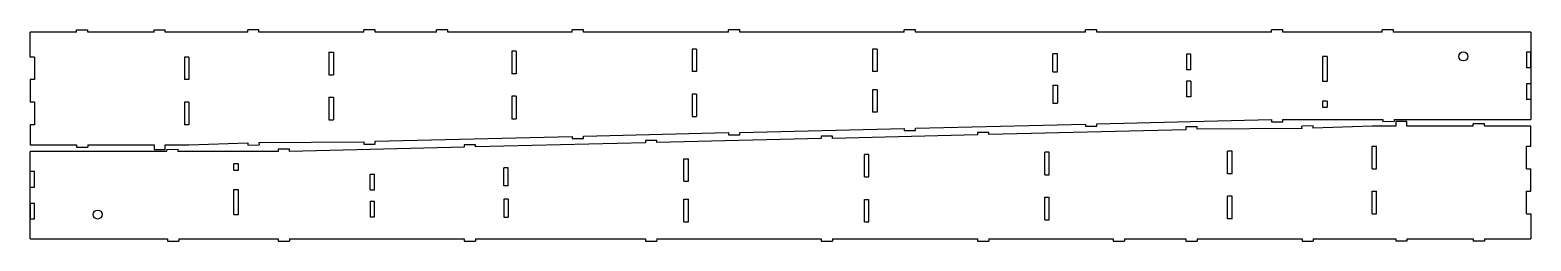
# Model space of a CAD drawing. Header units: millimetres. Extents: x 44 to 710, y 31 to 124.
import ezdxf

# ---------------------------------------------------------------- set-up
doc = ezdxf.new("R2010")
doc.units = ezdxf.units.MM
doc.layers.add('LAYER01', color=7, linetype='Continuous')

msp = doc.modelspace()

# ---------------------------------------------------------------- linework, layer by layer
for p, q in [((44.42, 112.26), (44.42, 123.31)), ((65.06, 123.31), (44.42, 123.31)), ((65.06, 123.31), (65.06, 124.31)), ((65.06, 124.31), (70.06, 124.31)), ((70.06, 123.31), (70.06, 124.31)), ((99.41, 123.31), (70.06, 123.31)), ((99.41, 123.31), (99.41, 124.31)), ((99.41, 124.31), (104.41, 124.31)), ((104.41, 123.31), (104.41, 124.31)), ((140.95, 123.31), (104.41, 123.31)), ((140.95, 123.31), (140.95, 124.31)), ((145.95, 124.31), (140.95, 124.31)), ((145.95, 123.31), (145.95, 124.31)), ((192.49, 123.31), (145.95, 123.31)), ((192.49, 123.31), (192.49, 124.31)), ((197.49, 124.31), (192.49, 124.31)), ((197.49, 123.31), (197.49, 124.31)), ((224.65, 123.31), (197.49, 123.31)), ((224.65, 123.31), (224.65, 124.31)), ((229.65, 124.31), (224.65, 124.31)), ((229.65, 123.31), (229.65, 124.31)), ((284.89, 123.31), (229.65, 123.31)), ((284.89, 123.31), (284.89, 124.31)), ((289.89, 124.31), (284.89, 124.31)), ((289.89, 123.31), (289.89, 124.31)), ((354.19, 123.31), (289.89, 123.31)), ((354.19, 123.31), (354.19, 124.31)), ((359.19, 124.31), (354.19, 124.31)), ((359.19, 123.31), (359.19, 124.31)), ((432.16, 123.31), (359.19, 123.31)), ((432.16, 123.31), (432.16, 124.31)), ((437.16, 124.31), (432.16, 124.31)), ((437.16, 123.31), (437.16, 124.31)), ((512.54, 123.31), (437.16, 123.31)), ((512.54, 123.31), (512.54, 124.31)), ((517.54, 124.31), (512.54, 124.31)), ((517.54, 123.31), (517.54, 124.31)), ((595.07, 123.31), (517.54, 123.31)), ((595.07, 123.31), (595.07, 124.31)), ((600.07, 124.31), (595.07, 124.31)), ((600.07, 123.31), (600.07, 124.31)), ((644.13, 123.31), (600.07, 123.31)), ((644.13, 123.31), (644.13, 124.31)), ((649.13, 124.31), (644.13, 124.31)), ((649.13, 123.31), (649.13, 124.31)), ((710.07, 123.31), (649.13, 123.31)), ((710.07, 123.31), (710.07, 116.15)), ((177.01, 114.45), (177.01, 104.45)), ((177.01, 114.45), (179.01, 114.45)), ((179.01, 114.45), (179.01, 104.45)), ((258.05, 114.89), (258.05, 104.89)), ((260.05, 114.89), (258.05, 114.89)), ((260.05, 114.89), (260.05, 104.89)), ((338.01, 115.85), (338.01, 105.85)), ((340.01, 115.85), (338.01, 115.85)), ((340.01, 115.85), (340.01, 105.85)), ((418.05, 115.81), (418.05, 105.81)), ((420.05, 115.81), (418.05, 115.81)), ((420.05, 115.81), (420.05, 105.81)), ((46.42, 112.26), (44.42, 112.26)), ((46.42, 112.26), (46.42, 102.26)), ((112.87, 112.26), (112.87, 102.26)), ((114.87, 112.26), (112.87, 112.26)), ((114.87, 112.26), (114.87, 102.26)), ((559.27, 106.59), (557.27, 106.59)), ((619.62, 112.55), (617.62, 112.55)), ((710.07, 107.48), (708.07, 107.48)), ((46.42, 102.26), (44.42, 102.26)), ((44.42, 102.26), (44.42, 92.26)), ((114.87, 102.26), (112.87, 102.26)), ((177.01, 104.45), (179.01, 104.45)), ((260.05, 104.89), (258.05, 104.89)), ((340.01, 105.85), (338.01, 105.85)), ((420.05, 105.81), (418.05, 105.81)), ((498.02, 105.77), (500.02, 105.77)), ((559.27, 101.59), (557.27, 101.59)), ((710.07, 100.38), (708.07, 100.38)), ((177.01, 94.45), (179.01, 94.45)), ((177.01, 94.45), (177.01, 84.45)), ((179.01, 94.45), (179.01, 84.45)), ((260.05, 94.89), (258.05, 94.89)), ((258.05, 94.89), (258.05, 84.89)), ((260.05, 94.89), (260.05, 84.89)), ((340.01, 95.85), (338.01, 95.85)), ((338.01, 95.85), (338.01, 85.85)), ((340.01, 95.85), (340.01, 85.85)), ((420.05, 97.81), (418.05, 97.81)), ((418.05, 97.81), (418.05, 87.81)), ((420.05, 97.81), (420.05, 87.81)), ((498.02, 99.77), (500.02, 99.77)), ((46.42, 92.26), (44.42, 92.26)), ((46.42, 92.26), (46.42, 82.26)), ((114.87, 92.26), (112.87, 92.26)), ((112.87, 92.26), (112.87, 82.26)), ((114.87, 92.26), (114.87, 82.26)), ((420.05, 87.81), (418.05, 87.81)), ((619.62, 92.78), (617.62, 92.78)), ((46.42, 82.26), (44.42, 82.26)), ((44.42, 82.26), (44.42, 73.31)), ((114.87, 82.26), (112.87, 82.26)), ((177.01, 84.45), (179.01, 84.45)), ((608.54, 80.62), (562.01, 80.35)), ((613.51, 81.78), (608.51, 81.62)), ((613.51, 81.78), (608.51, 81.62)), ((608.54, 80.62), (608.51, 81.62)), ((608.54, 80.62), (608.51, 81.62)), ((613.54, 80.78), (613.51, 81.78)), ((639.63, 81.62), (613.54, 80.78)), ((650.11, 81.62), (639.63, 81.62)), ((644.37, 84.54), (644.39, 83.54)), ((649.38, 83.63), (644.39, 83.54)), ((649.37, 84.54), (649.38, 83.63)), ((655.09, 83.62), (650.11, 83.62)), ((650.11, 83.62), (650.11, 81.62)), ((655.09, 81.62), (655.09, 83.62)), ((684.44, 81.62), (655.09, 81.62)), ((689.44, 82.62), (684.44, 82.62)), ((684.44, 81.62), (684.44, 82.62)), ((689.44, 81.62), (689.44, 82.62)), ((710.07, 81.62), (689.44, 81.62)), ((710.07, 72.68), (710.07, 81.62)), ((44.42, 73.31), (65.06, 73.31)), ((65.06, 73.31), (65.06, 72.31)), ((70.06, 73.31), (99.41, 73.31)), ((70.06, 73.31), (70.06, 72.31)), ((99.41, 73.31), (99.41, 71.31)), ((104.39, 73.31), (114.87, 73.31)), ((104.39, 71.31), (104.39, 73.31)), ((114.87, 73.31), (140.95, 74.16)), ((140.95, 74.15), (140.99, 73.15)), ((140.99, 73.15), (145.99, 73.31)), ((145.95, 74.31), (192.49, 74.59)), ((145.95, 74.31), (145.99, 73.31)), ((65.06, 72.31), (70.06, 72.31)), ((99.41, 71.31), (104.39, 71.31)), ((105.11, 71.31), (110.11, 71.4)), ((105.13, 70.4), (105.11, 71.31)), ((110.13, 70.4), (110.11, 71.4)), ((334.45, 67.13), (336.45, 67.13)), ((334.45, 57.13), (334.45, 67.13)), ((336.45, 57.13), (336.45, 67.13)), ((414.49, 59.09), (414.49, 69.09)), ((416.49, 59.09), (416.49, 69.09)), ((494.45, 60.05), (494.45, 70.05)), ((496.45, 60.05), (496.45, 70.05)), ((577.49, 70.49), (575.49, 70.49)), ((575.49, 60.49), (575.49, 70.49)), ((577.49, 60.49), (577.49, 70.49)), ((639.63, 72.68), (641.63, 72.68)), ((639.63, 62.68), (639.63, 72.68)), ((641.63, 62.68), (641.63, 72.68)), ((708.07, 72.68), (710.07, 72.68)), ((708.07, 62.68), (708.07, 72.68)), ((134.87, 62.15), (136.87, 62.15)), ((494.45, 60.05), (496.45, 60.05)), ((577.49, 60.49), (575.49, 60.49)), ((639.63, 62.68), (641.63, 62.68)), ((708.07, 62.68), (710.07, 62.68)), ((710.07, 52.68), (710.07, 62.68)), ((44.42, 54.56), (46.42, 54.56)), ((195.23, 53.34), (197.23, 53.34)), ((256.48, 55.16), (254.48, 55.16)), ((334.45, 57.13), (336.45, 57.13)), ((414.49, 59.09), (416.49, 59.09)), ((44.42, 47.46), (46.42, 47.46)), ((195.23, 48.34), (197.23, 48.34)), ((256.48, 49.16), (254.48, 49.16)), ((334.45, 39.13), (334.45, 49.13)), ((334.45, 49.13), (336.45, 49.13)), ((336.45, 39.13), (336.45, 49.13)), ((414.49, 39.09), (414.49, 49.09)), ((414.49, 49.09), (416.49, 49.09)), ((416.49, 39.09), (416.49, 49.09)), ((494.45, 40.05), (494.45, 50.05)), ((494.45, 50.05), (496.45, 50.05)), ((496.45, 40.05), (496.45, 50.05)), ((575.49, 40.49), (575.49, 50.49)), ((577.49, 50.49), (575.49, 50.49)), ((577.49, 40.49), (577.49, 50.49)), ((639.63, 42.68), (639.63, 52.68)), ((639.63, 52.68), (641.63, 52.68)), ((641.63, 42.68), (641.63, 52.68)), ((708.07, 42.68), (708.07, 52.68)), ((708.07, 52.68), (710.07, 52.68)), ((134.87, 42.39), (136.87, 42.39)), ((494.45, 40.05), (496.45, 40.05)), ((577.49, 40.49), (575.49, 40.49)), ((639.63, 42.68), (641.63, 42.68)), ((708.07, 42.68), (710.07, 42.68)), ((710.07, 42.68), (710.07, 31.62)), ((44.42, 31.62), (44.42, 38.78)), ((334.45, 39.13), (336.45, 39.13)), ((414.49, 39.09), (416.49, 39.09)), ((44.42, 31.62), (105.37, 31.62)), ((105.37, 31.62), (105.37, 30.62)), ((105.37, 30.62), (110.37, 30.62)), ((110.37, 31.62), (154.43, 31.62)), ((110.37, 31.62), (110.37, 30.62)), ((154.43, 31.62), (154.43, 30.62)), ((154.43, 30.62), (159.43, 30.62)), ((159.43, 31.62), (236.96, 31.62)), ((159.43, 31.62), (159.43, 30.62)), ((236.96, 31.62), (236.96, 30.62)), ((236.96, 30.62), (241.96, 30.62)), ((241.96, 31.62), (317.34, 31.62)), ((241.96, 31.62), (241.96, 30.62)), ((317.34, 31.62), (317.34, 30.62)), ((317.34, 30.62), (322.34, 30.62)), ((322.34, 31.62), (395.31, 31.62)), ((322.34, 31.62), (322.34, 30.62)), ((395.31, 31.62), (395.31, 30.62)), ((395.31, 30.62), (400.31, 30.62)), ((400.31, 31.62), (464.61, 31.62)), ((400.31, 31.62), (400.31, 30.62)), ((464.61, 31.62), (464.61, 30.62)), ((464.61, 30.62), (469.61, 30.62)), ((469.61, 31.62), (469.61, 30.62)), ((469.61, 31.62), (524.85, 31.62)), ((524.85, 31.62), (524.85, 30.62)), ((524.85, 30.62), (529.85, 30.62)), ((529.85, 31.62), (557.01, 31.62)), ((529.85, 31.62), (529.85, 30.62)), ((557.01, 31.62), (557.01, 30.62)), ((557.01, 30.62), (562.01, 30.62)), ((562.01, 31.62), (608.54, 31.62)), ((562.01, 31.62), (562.01, 30.62)), ((608.54, 31.62), (608.54, 30.62)), ((608.54, 30.62), (613.54, 30.62)), ((613.54, 31.62), (650.09, 31.62)), ((613.54, 31.62), (613.54, 30.62)), ((650.09, 31.62), (650.09, 30.62)), ((655.09, 30.62), (650.09, 30.62)), ((655.09, 31.62), (684.44, 31.62)), ((655.09, 31.62), (655.09, 30.62)), ((684.44, 31.62), (684.44, 30.62)), ((689.44, 30.62), (684.44, 30.62)), ((689.44, 31.62), (710.07, 31.62)), ((689.44, 31.62), (689.44, 30.62))]:
    msp.add_line(p, q)
at = {"linetype": 'ByBlock'}
for p, q in [((710.07, 123.31), (710.07, 84.54)), ((498.02, 91.77), (500.02, 91.77)), ((617.62, 90.09), (619.62, 90.09)), ((258.05, 84.89), (260.05, 84.89)), ((338.01, 85.85), (340.01, 85.85)), ((359.17, 78.87), (432.15, 80.62)), ((432.16, 80.62), (432.16, 79.62)), ((437.13, 80.74), (512.54, 82.55)), ((437.16, 79.62), (437.13, 80.74)), ((556.98, 79.96), (469.61, 77.86)), ((512.54, 82.55), (512.54, 81.55)), ((512.54, 81.55), (517.54, 81.55)), ((517.52, 82.67), (595.07, 84.54)), ((517.54, 81.55), (517.52, 82.67)), ((562.01, 81.35), (557.01, 81.35)), ((557.01, 81.35), (557.04, 79.96)), ((562.01, 80.35), (562.01, 81.35)), ((595.07, 84.54), (595.07, 83.54)), ((595.07, 83.54), (600.07, 83.54)), ((600.07, 84.54), (644.37, 84.54)), ((600.07, 83.54), (600.07, 84.54)), ((649.37, 84.54), (710.07, 84.54)), ((192.49, 74.59), (192.49, 73.59)), ((192.49, 73.59), (197.49, 73.59)), ((197.49, 73.59), (197.46, 74.98)), ((197.52, 74.98), (284.89, 77.08)), ((241.96, 73.38), (236.96, 73.38)), ((236.96, 73.38), (236.98, 72.26)), ((317.37, 74.2), (241.96, 72.38)), ((241.96, 72.38), (241.96, 73.38)), ((284.89, 77.08), (284.89, 76.08)), ((284.89, 76.08), (289.89, 76.08)), ((289.86, 77.2), (354.19, 78.75)), ((289.89, 76.08), (289.86, 77.2)), ((322.34, 75.31), (317.34, 75.31)), ((317.34, 75.31), (317.37, 74.2)), ((395.33, 76.07), (322.34, 74.31)), ((322.34, 74.31), (322.34, 75.31)), ((354.19, 78.75), (354.19, 77.75)), ((354.19, 77.75), (359.19, 77.75)), ((359.19, 77.75), (359.17, 78.87)), ((400.31, 77.19), (395.31, 77.19)), ((395.31, 77.19), (395.33, 76.07)), ((464.63, 77.74), (400.31, 76.19)), ((400.31, 76.19), (400.31, 77.19)), ((432.16, 79.62), (437.16, 79.62)), ((469.61, 78.86), (464.61, 78.86)), ((464.61, 78.86), (464.63, 77.74)), ((469.61, 77.86), (469.61, 78.86)), ((105.13, 70.4), (44.42, 70.4)), ((44.42, 31.62), (44.42, 70.4)), ((154.43, 70.4), (110.13, 70.4)), ((159.43, 71.4), (154.43, 71.4)), ((154.43, 71.4), (154.43, 70.4)), ((236.98, 72.26), (159.43, 70.4)), ((159.43, 70.4), (159.43, 71.4)), ((416.49, 69.09), (414.49, 69.09)), ((496.45, 70.05), (494.45, 70.05)), ((136.87, 64.85), (134.87, 64.85)), ((256.48, 63.16), (254.48, 63.16))]:
    msp.add_line(p, q, dxfattribs=at)
at = {"color": 7}
for p, q in [((500.02, 113.77), (498.02, 113.77)), ((498.02, 105.77), (498.02, 113.77)), ((500.02, 105.77), (500.02, 113.77)), ((559.27, 113.59), (557.27, 113.59)), ((557.27, 113.59), (557.27, 106.59)), ((559.27, 106.59), (559.27, 113.59)), ((710.07, 114.48), (708.07, 114.48)), ((708.07, 114.48), (708.07, 107.48)), ((710.07, 107.48), (710.07, 114.48)), ((617.62, 112.55), (617.62, 101.44)), ((619.62, 112.55), (619.62, 101.44)), ((557.27, 101.59), (557.27, 94.59)), ((559.27, 101.59), (559.27, 94.59)), ((619.62, 101.44), (617.62, 101.44)), ((708.07, 100.38), (708.07, 93.38)), ((710.07, 100.38), (710.07, 93.38)), ((498.02, 99.77), (498.02, 91.77)), ((500.02, 99.77), (500.02, 91.77)), ((559.27, 94.59), (557.27, 94.59)), ((710.07, 93.38), (708.07, 93.38)), ((617.62, 92.78), (617.62, 90.09)), ((619.62, 92.78), (619.62, 90.09)), ((44.42, 54.56), (44.42, 61.56)), ((44.42, 61.56), (46.42, 61.56)), ((46.42, 54.56), (46.42, 61.56)), ((134.87, 62.15), (134.87, 64.85)), ((136.87, 62.15), (136.87, 64.85)), ((195.23, 53.34), (195.23, 60.34)), ((195.23, 60.34), (197.23, 60.34)), ((197.23, 53.34), (197.23, 60.34)), ((254.48, 55.16), (254.48, 63.16)), ((256.48, 55.16), (256.48, 63.16)), ((134.87, 42.39), (134.87, 53.49)), ((134.87, 53.49), (136.87, 53.49)), ((136.87, 42.39), (136.87, 53.49)), ((44.42, 47.46), (44.42, 40.46)), ((46.42, 40.46), (46.42, 47.46)), ((195.23, 48.34), (195.23, 41.34)), ((197.23, 41.34), (197.23, 48.34)), ((254.48, 49.16), (254.48, 41.16)), ((256.48, 49.16), (256.48, 41.16)), ((44.42, 40.46), (46.42, 40.46)), ((195.23, 41.34), (197.23, 41.34)), ((254.48, 41.16), (256.48, 41.16))]:
    msp.add_line(p, q, dxfattribs=at)
at = {"layer": 'LAYER01'}
for centre in [(680.04, 112.55), (74.45, 42.39)]:
    msp.add_circle(centre, 2, dxfattribs=at)

doc.saveas('drawing.dxf')
